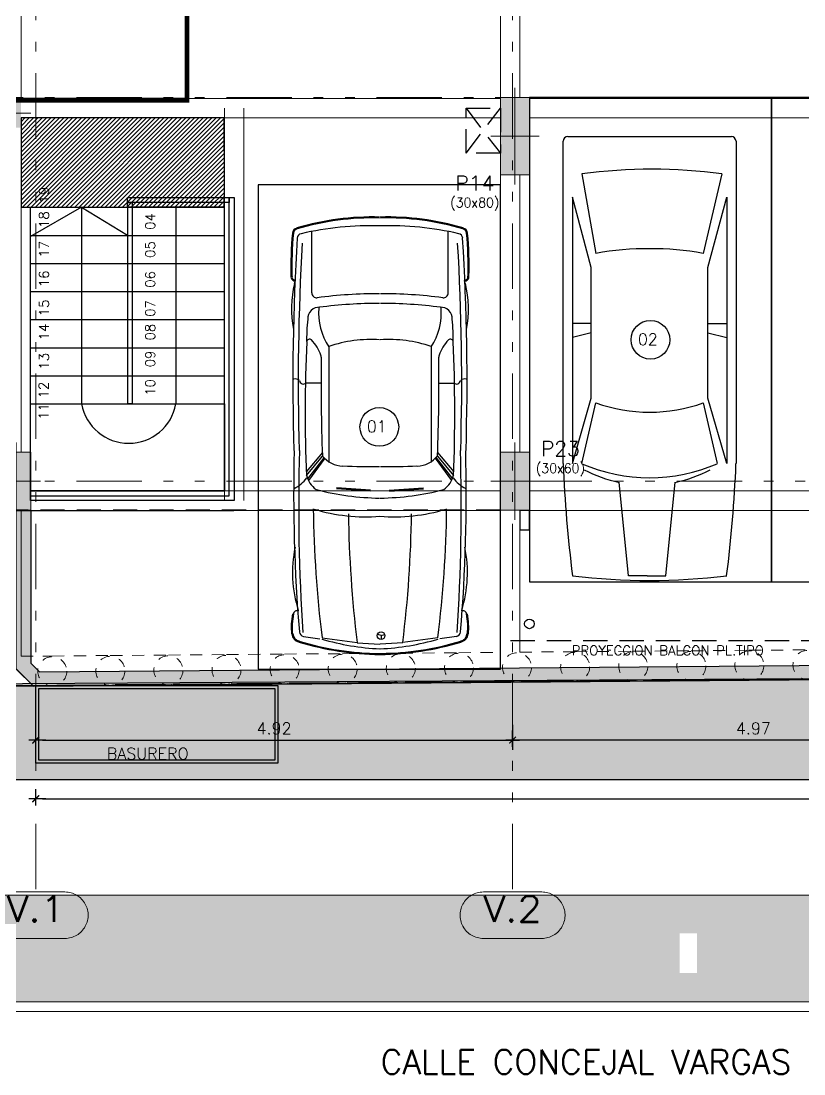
# Model space of a CAD drawing. Header units: metres. Extents: x 219 to 707, y -561 to -17.
# Drawn here: x 341.44 to 349.53, y -90.14 to -79.27 of the extents above; entities that cross this region are included whole.
import ezdxf
from ezdxf.enums import TextEntityAlignment as Align

# ---------------------------------------------------------------- set-up
doc = ezdxf.new("R2010")
doc.units = ezdxf.units.M
for name, pattern in [('CYPE_PUNTO', [0.075, 0, -0.075]), ('CYPE_RAYAPUNTOPUNTO', [0.45, 0.225, -0.075, 0, -0.075, 0, -0.075]), ('DASHED', [0.75, 0.5, -0.25]), ('HIDDEN', [0.375, 0.25, -0.125])]:
    doc.linetypes.add(name, pattern=pattern)
for name, color, linetype in [('1', 1, 'Continuous'), ('2', 2, 'Continuous'), ('3', 3, 'Continuous'), ('6', 6, 'Continuous'), ('A-Autos', 254, 'Continuous'), ('A-Muros', 4, 'Continuous'), ('A-Proyección', 1, 'HIDDEN'), ('A-Revoques', 1, 'Continuous'), ('A-Texto', 3, 'Continuous'), ('CORRECCIONES', 1, 'Continuous'), ('Dr Ejes en bloque', 4, 'Continuous'), ('PISO', 251, 'Continuous'), ('TCOTA', 1, 'Continuous')]:
    doc.layers.add(name, color=color, linetype=linetype)
doc.layers.add('4', color=7, linetype='Continuous', true_color=0x8c8c8c)
for name, color, linetype, lineweight in [('COTAS_REF_LINEAS', 2, 'Continuous', 0), ('COTAS_REPLANTEO', 7, 'CYPE_RAYAPUNTOPUNTO', 0), ('PILAR_DIM', 253, 'Continuous', 0), ('PILAR_EJES', 1, 'Continuous', 0), ('PILAR_HORMIGON', 5, 'Continuous', 20), ('PILAR_REF', 253, 'Continuous', 0), ('VIG_CARAS', 253, 'Continuous', 9)]:
    doc.layers.add(name, color=color, linetype=linetype, lineweight=lineweight)
doc.layers.add('M1-Muro Común 20', color=12, linetype='Continuous', transparency=0.5)
doc.styles.add('CYPETXT', font='romans', dxfattribs={"height": 0.2})
doc.styles.add('T12', font='romans.shx', dxfattribs={"height": 0.12})
doc.styles.add('T25', font='romans.shx', dxfattribs={"height": 0.25})
doc.dimstyles.new('DIM50', dxfattribs={"dimtxt": 0.12, "dimasz": 0.07, "dimexe": 0.1, "dimexo": 0.05, "dimgap": 0.06, "dimtad": 1, "dimzin": 4, "dimdsep": 46, "dimtxsty": 'T12', "dimblk1": 'COTA1', "dimblk2": 'COTA1', "dimsah": 1, "dimcen": 0.07, "dimclrt": 3, "dimadec": 0, "dimazin": 0, "dimtfac": 1, "dimtmove": 2, "dimatfit": 0, "dimldrblk": 'COTA1', "dimfxl": 1, "dimtolj": 1, "dimtzin": 4, "dimarcsym": 0})

# ---------------------------------------------------------------- blocks, each defined once
blk = doc.blocks.new('Cabrio')
at = {"layer": 'A-Autos', "transparency": 33554483}
for p, q in [((-0.722, 3.796), (-0.722, 4.427)), ((0.687, 3.796), (0.687, 4.427)), ((-0.899, 3.893), (-0.891, 3.926)), ((0.864, 3.893), (0.856, 3.926)), ((-0.547, 3.239), (-0.547, 2.05)), ((0.512, 3.239), (0.512, 2.05)), ((-0.621, 2.866), (-0.78, 2.866)), ((0.586, 2.866), (0.745, 2.866)), ((-0.61, 2.15), (-0.78, 1.948)), ((-0.613, 2.11), (-0.778, 1.912)), ((-0.597, 2.094), (-0.765, 1.877)), ((-0.586, 2.09), (-0.757, 1.86)), ((0.551, 2.09), (0.722, 1.86)), ((0.563, 2.094), (0.73, 1.877)), ((0.575, 2.15), (0.745, 1.948)), ((0.578, 2.11), (0.743, 1.912)), ((-0.114, 1.759), (-0.467, 1.784)), ((-0.115, 1.749), (-0.467, 1.774)), ((0.079, 1.759), (0.432, 1.784)), ((0.08, 1.749), (0.432, 1.774)), ((-0.807, 0.251), (-0.637, 0.227)), ((-0.616, 0.237), (-0.253, 0.187)), ((-0.005, 0.258), (-0.038, 0.271)), ((-0.005, 0.258), (0.028, 0.271)), ((-0.005, 0.258), (-0.005, 0.218)), ((0.581, 0.237), (0.218, 0.187)), ((0.772, 0.251), (0.602, 0.227)), ((-0.253, 0.185), (-0.018, 0.169)), ((0.218, 0.185), (-0.017, 0.169))]:
    blk.add_line(p, q, dxfattribs=at)
blk.add_circle((-0.006, 0.258), 0.0394, dxfattribs=at)
for centre, radius, start, end in [((-0.092, 1.816), 2.765, 88.5213, 106.459), ((-0.092, 1.816), 2.755, 88.5365, 106.4736), ((0.057, 1.816), 2.765, 73.541, 91.4787), ((0.057, 1.816), 2.755, 73.5264, 91.4635), ((-0.862, 4.408), 0.06, 102.4399, 174.7168), ((-0.862, 4.408), 0.05, 102.4399, 174.7168), ((-0.109, 1.299), 3.192, 88.3803, 103.08), ((0.074, 1.299), 3.192, 76.92, 91.6197), ((0.827, 4.408), 0.05, 5.2832, 77.5601), ((0.827, 4.408), 0.06, 5.2832, 77.5601), ((2.822, 4.068), 3.76, 174.7168, 181.5199), ((2.822, 4.068), 3.75, 174.7168, 181.5199), ((22.863, 2.889), 23.78, 176.4467, 181.7355), ((-0.822, 4.359), 0.05, 101.0037, 175.9241), ((0.787, 4.359), 0.05, 4.0759, 78.9963), ((-22.898, 2.889), 23.78, 358.2645, 3.5533), ((-2.857, 4.068), 3.75, 358.4801, 5.2832), ((-2.857, 4.068), 3.76, 358.4801, 5.2832), ((23.085, 2.891), 23.947, 176.5992, 181.7295), ((-23.12, 2.891), 23.947, 358.2705, 3.4008), ((-0.895, 3.962), 0.0414, 168.2188, 278.24), ((-0.895, 3.962), 0.0314, 168.2188, 278.24), ((0.86, 3.962), 0.0414, 261.76, 11.7812), ((0.86, 3.962), 0.0314, 261.76, 11.7812), ((0.16, 3.629), 1.092, 165.9777, 191.0136), ((-0.195, 3.629), 1.092, 348.9864, 14.0223), ((-0.672, 3.796), 0.05, 180, 277.5451), ((-0.022, -1.111), 4.9, 90, 97.5451), ((-0.013, -1.111), 4.9, 82.4549, 90), ((0.637, 3.796), 0.05, 262.4549, 0), ((-0.647, 3.533), 0.116, 85.6414, 183.7934), ((-0.007, 3.592), 0.644, 175.638, 213.1874), ((-0.641, 3.64), 0.009, 97.4267, 175.638), ((-0.022, -1.111), 4.8, 90, 97.4267), ((-0.013, -1.111), 4.8, 82.5733, 90), ((-0.028, 3.592), 0.644, 326.8126, 4.362), ((0.612, 3.533), 0.116, 356.2066, 94.3586), ((0.606, 3.64), 0.009, 4.362, 82.5733), ((0.668, 3.334), 1.443, 172.3616, 182.1737), ((-0.703, 3.334), 1.443, 357.8263, 7.6384), ((16.216, 2.561), 17.006, 177.5401, 182.1882), ((-0.745, 3.289), 0.03, 47.8302, 176.9096), ((-1.023, 3.018), 0.418, 18.8652, 44.5869), ((-0.117, 2.014), 1.302, 85.7749, 109.2688), ((0.082, 2.014), 1.302, 70.7312, 94.2251), ((0.988, 3.018), 0.418, 135.4131, 161.1348), ((0.71, 3.289), 0.03, 3.0904, 132.1698), ((-16.251, 2.561), 17.006, 357.8118, 2.4599), ((-0.675, 3.137), 0.05, 357.7393, 18.8652), ((0.64, 3.137), 0.05, 161.1348, 182.2607), ((19.947, 2.869), 20.573, 179.2603, 182.0981), ((-19.982, 2.869), 20.573, 357.9019, 0.7397), ((-0.89, 2.855), 0.0541, 46.0554, 109.2358), ((-0.807, 2.897), 0.0409, 184.5053, 310.9236), ((0.772, 2.897), 0.0409, 229.0764, 355.4947), ((0.855, 2.855), 0.0541, 70.7642, 133.9446), ((16.166, 1.715), 17.075, 178.481, 184.7668), ((19.252, 1.591), 20.109, 178.346, 183.7106), ((-0.391, 2.29), 0.282, 218.1314, 267.7943), ((0.356, 2.29), 0.282, 272.2057, 321.8686), ((-19.287, 1.591), 20.109, 356.2894, 1.654), ((-16.201, 1.715), 17.075, 355.2332, 1.519), ((-0.125, 6.497), 4.494, 266.4971, 271.3186), ((0.09, 6.497), 4.494, 268.6814, 273.5029), ((-1.12, 2.165), 0.445, 299.0869, 321.3921), ((-0.544, 1.966), 0.238, 192.2235, 236.0087), ((0.509, 1.966), 0.238, 303.9913, 347.7765), ((1.085, 2.165), 0.445, 218.6079, 240.9131), ((0.021, 4.472), 2.794, 255.6204, 269.1394), ((-0.056, 4.472), 2.794, 270.8606, 284.3796), ((11.14, 1.707), 11.847, 180.678, 187.1268), ((-0.166, 3.296), 1.811, 252.9415, 274.7026), ((0.131, 3.296), 1.811, 265.2974, 287.0585), ((-11.175, 1.707), 11.847, 352.8732, 359.322), ((11.503, 1.657), 11.847, 180.678, 187.1268), ((-11.538, 1.657), 11.847, 352.8732, 359.322), ((0.381, 0.91), 1.302, 168.4789, 197.4067), ((-0.416, 0.91), 1.302, 342.5933, 11.5211), ((-0.183, 0.345), 0.751, 169.2854, 185.5407), ((-0.183, 0.345), 0.741, 169.2854, 185.5407), ((-0.874, 0.478), 0.0378, 63.4351, 179.3895), ((0.839, 0.478), 0.0378, 0.6105, 116.5649), ((0.148, 0.345), 0.741, 354.4593, 10.7146), ((0.148, 0.345), 0.751, 354.4593, 10.7146), ((-0.839, 0.28), 0.087, 181.8383, 260.9889), ((-0.839, 0.28), 0.077, 181.8383, 260.9889), ((-0.8, 0.3), 0.05, 184.7668, 262.0851), ((0.085, 2.57), 2.45, 253.3204, 267.5795), ((-0.12, 2.57), 2.45, 272.4205, 286.6796), ((0.765, 0.3), 0.05, 277.9149, 355.2332), ((0.804, 0.28), 0.077, 279.0111, 358.1617), ((0.804, 0.28), 0.087, 279.0111, 358.1617), ((0.027, 3.116), 3.054, 253.195, 269.1512), ((0.027, 3.116), 3.044, 253.195, 269.1512), ((-0.062, 3.116), 3.044, 270.8488, 286.805), ((-0.062, 3.116), 3.054, 270.8488, 286.805)]:
    blk.add_arc(centre, radius, start, end, dxfattribs=at)
blk = doc.blocks.new('Auto')
at = {"layer": 'A-Autos', "transparency": 33554483}
for p, q in [((1.25, 0.95), (4.7, 0.95)), ((4.1, 0.85), (1.25, 0.85)), ((1.25, 0.85), (1.95, 0.65)), ((2.65, 0.65), (2.6, 0.85)), ((2.75, 0.65), (2.75, 0.85)), ((3.35, 0.65), (4.1, 0.85)), ((4.75, 0.9), (4.75, -0.85)), ((1.25, 0.75), (1.9, 0.6)), ((4.35, 0.75), (3.5, 0.6)), ((1.95, 0.65), (3.35, 0.65)), ((0.05, 0.25), (1.05, 0.35)), ((0.05, 0.05), (0.05, 0.25)), ((0.05, 0.05), (0.05, -0.15)), ((0.05, -0.15), (1.05, -0.25)), ((1.9, -0.55), (1.25, -0.7)), ((4.35, -0.75), (3.5, -0.55)), ((1.25, -0.8), (1.95, -0.6)), ((1.95, -0.6), (3.35, -0.6)), ((2.65, -0.6), (2.6, -0.8)), ((2.75, -0.6), (2.75, -0.8)), ((3.35, -0.6), (4.1, -0.8)), ((4.1, -0.8), (1.25, -0.8)), ((4.7, -0.9), (1.25, -0.9))]:
    blk.add_line(p, q, dxfattribs=at)
for centre, radius, start, end in [((1.783, -12.7), 13.66, 92.2375, 97.2898), ((4.7, 0.9), 0.05, 0, 90), ((6.825, 0.025), 6.825, 173.0572, 186.9428), ((2.399, 0.075), 1.377, 151.8661, 168.4635), ((2.908, 0.025), 1.81, 156.3857, 203.6143), ((-1.225, 0), 5.625, 352.338, 7.662), ((3.5, 0.025), 1.7, 160.2328, 199.7672), ((0.225, 0.025), 3.325, 350.0419, 9.9581), ((2.399, 0.025), 1.377, 191.5365, 208.1339), ((1.783, 12.75), 13.66, 262.7102, 267.7625), ((4.7, -0.85), 0.05, 270, 0)]:
    blk.add_arc(centre, radius, start, end, dxfattribs=at)
blk = doc.blocks.new('A$C3632c70e')
h = blk.add_hatch()
h.set_pattern_fill('AR-CONC', color=256, scale=0.002)
h.set_pattern_definition([(50, (-337.07613, 70.3246), (0.36436934, -0.03187817), [0.0381, -0.4191]), (355, (-337.07613, 70.3246), (-0.07048684, 0.3821137), [0.03048, -0.33528117]), (100.45144, (-337.04576, 70.32194), (0.2938825, 0.3502355), [0.03238, -0.3561805]), (46.1842, (-337.07613, 70.4262), (0.5421581, -0.08408466), [0.05715, -0.62865]), (96.63556, (-337.03095, 70.4192), (0.4748083, 0.49485225), [0.04857005, -0.5342712]), (351.18415, (-337.0761, 70.4262), (0.4748083, 0.49485225), [0.0457199, -0.5029195]), (21, (-337.02533, 70.4008), (0.30322878, -0.2045304), [0.0381, -0.4191]), (326, (-337.02533, 70.4008), (0.12360406, 0.36837593), [0.03048, -0.33528]), (71.45144, (-337.00006, 70.38375), (0.42683284, 0.16384554), [0.03238, -0.35617988]), (37.5, (-337.07613, 70.3246), (0.006177207, 0.16911008), [0, -0.331216, 0, -0.34036, 0, -0.33655]), (7.5, (-337.07613, 70.3246), (0.133639325, 0.20036115), [0, -0.194056, 0, -0.323596, 0, -0.12827]), (327.5, (-337.18941, 70.3246), (0.27118119, -0.01145749), [0, -0.127, 0, -0.39624, 0, -0.52578]), (317.5, (-337.2402, 70.3246), (0.29625836, 0.05085298), [0, -0.1651, 0, -0.263144, 0, -0.37338])])
edge = h.paths.add_edge_path()
edge.add_line((0.044, -9.903), (-0.801, -9.903))
edge.add_line((-0.801, -9.903), (-0.801, -14.779))
edge.add_arc((1.199, -14.779), 2, 180, 270)
edge.add_line((1.199, -16.779), (17.924, -16.779))
edge.add_line((17.924, -16.779), (17.925, -15.705))
edge.add_line((17.925, -15.705), (0.047, -15.818))
edge.add_line((0.047, -15.818), (0.041, -9.903))
edge.add_line((0.041, -9.903), (0.044, -9.903))
at = {"lineweight": 0}
h = blk.add_hatch(dxfattribs=at)
h.set_pattern_fill('AR-CONC', color=256, scale=0.002)
h.set_pattern_definition([(50, (-337.05642, 204.4746), (0.36436934, -0.03187817), [0.0381, -0.4191]), (355, (-337.05642, 204.4746), (-0.07048684, 0.3821137), [0.03048, -0.33528117]), (100.45144, (-337.02606, 204.47194), (0.2938825, 0.3502355), [0.03238002, -0.3561805]), (46.1842, (-337.0564, 204.5762), (0.5421581, -0.08408466), [0.05715, -0.62865]), (96.63556, (-337.01124, 204.5692), (0.4748083, 0.49485225), [0.04857005, -0.5342712]), (351.18415, (-337.0564, 204.5762), (0.4748083, 0.49485225), [0.0457199, -0.5029195]), (21, (-337.00562, 204.5508), (0.30322878, -0.2045304), [0.0381, -0.4191]), (326, (-337.00562, 204.5508), (0.12360406, 0.36837593), [0.03048, -0.33528]), (71.451445, (-336.98035, 204.53375), (0.42683284, 0.16384554), [0.03238002, -0.35617988]), (37.5, (-337.05642, 204.47459), (0.006177207, 0.169110078), [0, -0.331216, 0, -0.34036, 0, -0.33655]), (7.5, (-337.05642, 204.4746), (0.133639325, 0.20036115), [0, -0.194056, 0, -0.323596, 0, -0.12827]), (327.5, (-337.1697, 204.47459), (0.27118119, -0.01145749), [0, -0.127, 0, -0.39624, 0, -0.52578]), (317.5, (-337.2205, 204.4746), (0.29625836, 0.05085298), [0, -0.1651, 0, -0.263144, 0, -0.37338])])
edge = h.paths.add_edge_path()
edge.add_line((3.086, -17.973), (3.086, -19.073))
edge.add_line((3.086, -19.073), (14.086, -19.073))
edge.add_line((14.086, -19.073), (14.086, -18.473))
edge.add_arc((13.586, -18.473), 0.5, 0, 90)
edge.add_line((13.586, -17.973), (3.086, -17.973))
h.paths.add_polyline_path([(11.35, -18.778), (11.35, -18.369), (11.17, -18.369), (11.17, -18.778)], flags=16)
h.paths.add_polyline_path([(2.784, -18.556), (4.298, -18.556), (4.298, -18.376), (2.784, -18.376)])
for p, q in [((2.686, -17.973), (13.586, -17.973)), ((2.778, -19.073), (14.086, -19.073)), ((-0.293, -19.173), (33.655, -19.173))]:
    blk.add_line(p, q, dxfattribs=at)
blk.add_lwpolyline([(0.044, -9.903), (-0.801, -9.903), (-0.801, -14.779, 0.414214), (1.199, -16.779), (17.924, -16.779), (17.925, -15.705), (0.047, -15.818), (0.041, -9.903)], format="xyb", close=True)
at = {"style": 'T25'}
blk.add_text('CALLE CONCEJAL VARGAS', height=0.25, dxfattribs=at).set_placement((8.082, -19.82))
blk = doc.blocks.new('Ejes del pilar')
at = {"layer": 'PILAR_EJES'}
for p, q in [((0, -0.5), (0, 0.5)), ((-0.5, 0), (0.5, 0))]:
    blk.add_line(p, q, dxfattribs=at)
blk = doc.blocks.new('A$Ce6b0c617')
h = blk.add_hatch(color=252)
h.dxf.hatch_style = 1
h.paths.add_polyline_path([(-17.2, -0.098), (-16.5, -0.098), (-16.5, 0.102), (-17.2, 0.102)])
h.paths.add_polyline_path([(-12.325, -0.098), (-11.525, -0.098), (-11.525, 0.102), (-12.325, 0.102)])
h.paths.add_polyline_path([(-7.3, -0.2), (-6.6, -0.2), (-6.6, 0.1), (-7.3, 0.1)])
h.paths.add_polyline_path([(-3.15, -0.1), (-2.45, -0.1), (-2.45, 0.1), (-3.15, 0.1)])
h.paths.add_polyline_path([(-0.35, -0.1), (0.35, -0.1), (0.35, 0.1), (-0.35, 0.1)])
h.paths.add_polyline_path([(-0.35, -4.049), (-0.05, -4.049), (-0.05, -3.349), (-0.35, -3.349)])
h.paths.add_polyline_path([(-3.15, -4.05), (-2.85, -4.05), (-2.85, -3.35), (-3.15, -3.35)])
h.paths.add_polyline_path([(-7.3, -3.649), (-6.6, -3.649), (-6.6, -3.349), (-7.3, -3.349)])
h.paths.add_polyline_path([(-12.05, -3.648), (-11.35, -3.648), (-11.35, -3.348), (-12.05, -3.348)])
h.paths.add_polyline_path([(-17.7, -3.599), (-16.9, -3.599), (-16.9, -3.349), (-17.7, -3.349)])
h.paths.add_polyline_path([(-17.201, -13.898), (-16.901, -13.898), (-16.901, -13.298), (-17.201, -13.298)])
h.paths.add_polyline_path([(-12.051, -13.898), (-11.751, -13.898), (-11.751, -13.298), (-12.051, -13.298)])
h.paths.add_polyline_path([(-12.051, -10.436), (-11.751, -10.436), (-11.751, -9.636), (-12.051, -9.636)])
h.paths.add_polyline_path([(-6.801, -10.336), (-6.451, -10.336), (-6.451, -9.636), (-6.801, -9.636)])
h.paths.add_polyline_path([(-6.802, -13.899), (-6.502, -13.899), (-6.502, -13.299), (-6.802, -13.299)])
h.paths.add_polyline_path([(-3.751, -13.898), (-3.451, -13.898), (-3.451, -13.198), (-3.751, -13.198)])
h.paths.add_polyline_path([(-3.751, -10.336), (-3.451, -10.336), (-3.451, -9.636), (-3.751, -9.636)])
h.paths.add_polyline_path([(0.9, -13.899), (1.6, -13.899), (1.6, -13.599), (0.9, -13.599)])
h.paths.add_polyline_path([(6.299, -13.9), (6.599, -13.9), (6.599, -13.3), (6.299, -13.3)])
h.paths.add_polyline_path([(6.299, -10.337), (6.599, -10.337), (6.599, -9.637), (6.299, -9.637)])
h.paths.add_polyline_path([(-17.701, -9.948), (-17.001, -9.948), (-17.001, -9.648), (-17.701, -9.648)])
h.paths.add_polyline_path([(6.3, -3.55), (6.6, -3.55), (6.6, -2.85), (6.3, -2.85)])
h.paths.add_polyline_path([(6, -0.2), (6.6, -0.2), (6.6, 0.1), (6, 0.1)])
at = {"layer": 'PILAR_HORMIGON'}
for points in [[(-12.051, -10.436), (-11.751, -10.436), (-11.751, -9.636), (-12.051, -9.636), (-12.051, -10.436)], [(-12.051, -10.436), (-11.751, -10.436), (-11.751, -9.636), (-12.051, -9.636), (-12.051, -10.436)], [(-17.201, -13.898), (-16.901, -13.898), (-16.901, -13.298), (-17.201, -13.298), (-17.201, -13.898)], [(-17.201, -13.898), (-16.901, -13.898), (-16.901, -13.298), (-17.201, -13.298), (-17.201, -13.898)], [(-12.051, -13.898), (-11.751, -13.898), (-11.751, -13.298), (-12.051, -13.298), (-12.051, -13.898)], [(-12.051, -13.898), (-11.751, -13.898), (-11.751, -13.298), (-12.051, -13.298), (-12.051, -13.898)]]:
    blk.add_lwpolyline(points, close=True, dxfattribs=at)
at = {"layer": 'VIG_CARAS'}
for p, q in [((-12.051, -9.648), (-12.051, -3.549)), ((-12.051, -9.648), (-12.051, -3.549)), ((-17, -9.648), (-17, -3.599)), ((-17, -9.648), (-17, -3.599)), ((-11.851, -9.636), (-11.851, -3.648)), ((-11.851, -9.636), (-11.851, -3.648)), ((-17, -9.648), (-12.051, -9.648)), ((-17, -9.648), (-12.051, -9.648)), ((-11.751, -9.648), (-6.801, -9.648)), ((-11.751, -9.648), (-6.801, -9.648)), ((-17, -13.298), (-17, -9.848)), ((-17, -9.848), (-12.051, -9.848)), ((-17, -9.848), (-12.051, -9.848)), ((-17, -13.298), (-17, -9.848)), ((-17, -9.848), (-12.051, -9.848)), ((-17, -9.848), (-12.051, -9.848)), ((-14.901, -13.699), (-14.901, -9.848)), ((-14.901, -13.699), (-14.901, -9.848)), ((-14.701, -13.699), (-14.701, -9.848)), ((-14.701, -13.699), (-14.701, -9.848)), ((-12.051, -13.298), (-12.051, -9.848)), ((-12.051, -13.298), (-12.051, -9.848)), ((-11.751, -9.848), (-6.801, -9.848)), ((-11.751, -9.848), (-6.801, -9.848)), ((-11.851, -13.298), (-11.851, -10.436)), ((-11.851, -13.298), (-11.851, -10.436)), ((-16.901, -13.699), (-12.051, -13.699)), ((-16.901, -13.699), (-12.051, -13.699)), ((-11.751, -13.699), (-6.802, -13.699)), ((-11.751, -13.699), (-6.802, -13.699)), ((-17, -13.899), (-12.051, -13.899)), ((-17, -15.406), (-17, -13.899)), ((-17, -13.899), (-12.051, -13.899)), ((-17, -15.406), (-17, -13.899)), ((-12.051, -15.365), (-12.051, -13.899)), ((-12.051, -15.365), (-12.051, -13.899)), ((-11.851, -13.899), (-6.8, -13.899)), ((-11.851, -15.363), (-11.851, -13.899)), ((-11.851, -13.899), (-6.8, -13.899)), ((-11.851, -15.363), (-11.851, -13.899)), ((-10.636, -15.653), (-10.12, -15.649)), ((-10.636, -15.653), (-10.12, -15.649)), ((-10.036, -15.649), (-9.519, -15.644)), ((-10.036, -15.649), (-9.519, -15.644)), ((-9.437, -15.644), (-8.919, -15.639)), ((-9.437, -15.644), (-8.919, -15.639)), ((-17.23, -15.708), (-16.725, -15.704)), ((-17.23, -15.708), (-16.725, -15.704)), ((-16.63, -15.703), (-16.125, -15.699)), ((-16.63, -15.703), (-16.125, -15.699)), ((-16.031, -15.698), (-15.524, -15.694)), ((-16.031, -15.698), (-15.524, -15.694)), ((-15.431, -15.693), (-14.924, -15.689)), ((-15.431, -15.693), (-14.924, -15.689)), ((-14.832, -15.688), (-14.323, -15.684)), ((-14.832, -15.688), (-14.323, -15.684)), ((-14.232, -15.683), (-13.723, -15.679)), ((-14.232, -15.683), (-13.723, -15.679)), ((-13.633, -15.678), (-13.122, -15.674)), ((-13.633, -15.678), (-13.122, -15.674)), ((-13.033, -15.673), (-12.522, -15.669)), ((-13.033, -15.673), (-12.522, -15.669)), ((-12.434, -15.668), (-11.921, -15.664)), ((-12.434, -15.668), (-11.921, -15.664)), ((-11.835, -15.663), (-11.321, -15.659)), ((-11.835, -15.663), (-11.321, -15.659)), ((-11.235, -15.658), (-10.72, -15.654)), ((-11.235, -15.658), (-10.72, -15.654))]:
    blk.add_line(p, q, dxfattribs=at)
at = {"layer": 'VIG_CARAS', "linetype": 'CYPE_PUNTO'}
for p, q in [((-14.901, -9.848), (-14.901, -9.648)), ((-14.901, -9.848), (-14.901, -9.648)), ((-14.701, -9.848), (-14.701, -9.648)), ((-14.701, -9.848), (-14.701, -9.648)), ((-14.901, -13.699), (-14.901, -13.899)), ((-14.901, -13.699), (-14.901, -13.899)), ((-14.701, -13.699), (-14.701, -13.899)), ((-14.701, -13.699), (-14.701, -13.899))]:
    blk.add_line(p, q, dxfattribs=at)
at = {"layer": 'VIG_CARAS', "color": 2, "linetype": 'DASHED', "ltscale": 0.25}
for p, q in [((-17, -15.406), (-16.68, -15.403)), ((-17, -15.406), (-16.68, -15.403)), ((-16.68, -15.403), (-16.08, -15.398)), ((-16.68, -15.403), (-16.08, -15.398)), ((-16.08, -15.398), (-15.48, -15.393)), ((-16.08, -15.398), (-15.48, -15.393)), ((-15.48, -15.393), (-14.88, -15.388)), ((-15.48, -15.393), (-14.88, -15.388)), ((-14.88, -15.388), (-14.28, -15.383)), ((-14.88, -15.388), (-14.28, -15.383)), ((-14.28, -15.383), (-13.68, -15.379)), ((-14.28, -15.383), (-13.68, -15.379)), ((-13.68, -15.379), (-13.08, -15.374)), ((-13.68, -15.379), (-13.08, -15.374)), ((-13.08, -15.374), (-12.48, -15.369)), ((-13.08, -15.374), (-12.48, -15.369)), ((-12.48, -15.369), (-12.051, -15.365)), ((-12.48, -15.369), (-12.051, -15.365)), ((-11.851, -15.363), (-11.28, -15.359)), ((-11.851, -15.363), (-11.28, -15.359)), ((-11.28, -15.359), (-10.68, -15.354)), ((-11.28, -15.359), (-10.68, -15.354)), ((-10.68, -15.354), (-10.08, -15.349)), ((-10.68, -15.354), (-10.08, -15.349)), ((-10.08, -15.349), (-9.48, -15.344)), ((-10.08, -15.349), (-9.48, -15.344)), ((-9.48, -15.344), (-8.88, -15.339)), ((-9.48, -15.344), (-8.88, -15.339))]:
    blk.add_line(p, q, dxfattribs=at)
at = {"layer": 'VIG_CARAS', "color": 2, "linetype": 'DASHED', "ltscale": 0.15}
for centre in [(-16.679, -15.561), (-16.679, -15.561), (-16.079, -15.556), (-16.079, -15.556), (-15.479, -15.551), (-15.479, -15.551), (-14.879, -15.546), (-14.879, -15.546), (-14.279, -15.54), (-14.279, -15.54), (-13.679, -15.535), (-13.679, -15.535), (-13.079, -15.53), (-13.079, -15.53), (-12.479, -15.525), (-12.479, -15.525), (-11.879, -15.52), (-11.879, -15.52), (-11.279, -15.515), (-11.279, -15.515), (-10.679, -15.51), (-10.679, -15.51), (-10.079, -15.505), (-10.079, -15.505), (-9.479, -15.5), (-9.479, -15.5), (-8.879, -15.495), (-8.879, -15.495)]:
    blk.add_circle(centre, 0.15, dxfattribs=at)
at = {"layer": 'PILAR_EJES'}
for p, xscale, yscale in [((-17.351, -9.798), 0.9000000000000001, 0.5), ((-17.351, -9.798), 0.9000000000000001, 0.5), ((-17.051, -13.598), 0.5, 0.8), ((-17.051, -13.598), 0.5, 0.8), ((-11.901, -13.598), 0.5, 0.8), ((-11.901, -13.598), 0.5, 0.8)]:
    blk.add_blockref('Ejes del pilar', p, dxfattribs=dict(at, xscale=xscale, yscale=yscale))
at = {"layer": 'PILAR_EJES', "xscale": 0.5}
blk.add_blockref('Ejes del pilar', (-11.901, -10.036), dxfattribs=at)
blk.add_blockref('Ejes del pilar', (-11.901, -10.036), dxfattribs=at)
at = {"layer": 'PILAR_DIM', "lineweight": 0, "style": 'CYPETXT', "width": 0.882521}
for s, p, p2 in [('(30x80)', (-12.569, -10.771), (-12.061, -10.771)), ('(30x80)', (-12.569, -10.771), (-12.061, -10.771)), ('(30x60)', (-11.685, -13.514), (-11.177, -13.514)), ('(30x60)', (-11.685, -13.514), (-11.177, -13.514))]:
    blk.add_text(s, height=0.1, dxfattribs=at).set_placement(p, p2, align=Align.FIT)
at = {"layer": 'PILAR_REF', "style": 'CYPETXT'}
for s, width, p, p2 in [('P14', 0.934902, (-12.516, -10.597), (-12.114, -10.597)), ('P14', 0.934902, (-12.516, -10.597), (-12.114, -10.597)), ('P23', 0.951021, (-11.632, -13.339), (-11.23, -13.339)), ('P23', 0.951021, (-11.632, -13.339), (-11.23, -13.339))]:
    blk.add_text(s, height=0.1533, dxfattribs=dict(at, width=width)).set_placement(p, p2, align=Align.FIT)
blk = doc.blocks.new('COTA1')
for p, q in [((-1.5, 0), (1, 0)), ((0, 1), (0, -1))]:
    blk.add_line(p, q)
at = {"const_width": 0.2}
blk.add_lwpolyline([(-0.5, -0.5), (0.5, 0.5)], dxfattribs=at)
blk = doc.blocks.new('*D851')
at = {"layer": 'Defpoints', "color": 0, "transparency": 16777216}
for p in [(139.028, 126.993), (115.878, 126.868), (139.028, 126.868)]:
    blk.add_point(p, dxfattribs=at)
at = {"layer": 'TCOTA', "color": 0, "lineweight": -2, "transparency": 16777216}
for p, q in [((115.878, 126.918), (115.878, 126.968)), ((115.948, 126.868), (138.958, 126.868)), ((139.028, 126.943), (139.028, 126.768))]:
    blk.add_line(p, q, dxfattribs=at)
at = {"layer": 'TCOTA', "color": 0, "lineweight": -2, "transparency": 16777216, "xscale": 0.07, "yscale": 0.07, "zscale": 0.07, "rotation": 180}
blk.add_blockref('COTA1', (115.878, 126.868), dxfattribs=at)
at = {"layer": 'TCOTA', "color": 0, "lineweight": -2, "transparency": 16777216, "xscale": 0.07, "yscale": 0.07, "zscale": 0.07}
blk.add_blockref('COTA1', (139.028, 126.868), dxfattribs=at)
at = {"layer": 'TCOTA', "color": 3, "transparency": 16777216, "insert": (127.453, 126.988), "char_height": 0.12, "attachment_point": 5, "style": 'T12'}
blk.add_mtext('\\A1;23.15', dxfattribs=at)
blk = doc.blocks.new('*D853')
at = {"layer": 'Defpoints', "color": 0, "transparency": 16777216}
for p in [(115.878, 127.474), (120.803, 127.474), (120.803, 127.474)]:
    blk.add_point(p, dxfattribs=at)
at = {"layer": 'TCOTA', "color": 0, "lineweight": -2, "transparency": 16777216}
for p, q in [((115.878, 127.524), (115.878, 127.574)), ((120.803, 127.524), (120.803, 127.574)), ((115.948, 127.474), (120.733, 127.474))]:
    blk.add_line(p, q, dxfattribs=at)
at = {"layer": 'TCOTA', "color": 0, "lineweight": -2, "transparency": 16777216, "xscale": 0.07, "yscale": 0.07, "zscale": 0.07, "rotation": 180}
blk.add_blockref('COTA1', (115.878, 127.474), dxfattribs=at)
at = {"layer": 'TCOTA', "color": 0, "lineweight": -2, "transparency": 16777216, "xscale": 0.07, "yscale": 0.07, "zscale": 0.07}
blk.add_blockref('COTA1', (120.803, 127.474), dxfattribs=at)
at = {"layer": 'TCOTA', "color": 3, "transparency": 16777216, "insert": (118.34, 127.594), "char_height": 0.12, "attachment_point": 5, "style": 'T12'}
blk.add_mtext('\\A1;4.92', dxfattribs=at)
blk = doc.blocks.new('*D854')
at = {"layer": 'Defpoints', "color": 0, "transparency": 16777216}
for p in [(120.803, 127.681), (120.803, 127.474), (125.778, 127.474)]:
    blk.add_point(p, dxfattribs=at)
at = {"layer": 'TCOTA', "color": 0, "lineweight": -2, "transparency": 16777216}
for p, q in [((120.803, 127.631), (120.803, 127.374)), ((125.708, 127.474), (120.873, 127.474)), ((125.778, 127.424), (125.778, 127.374))]:
    blk.add_line(p, q, dxfattribs=at)
at = {"layer": 'TCOTA', "color": 0, "lineweight": -2, "transparency": 16777216, "xscale": 0.07, "yscale": 0.07, "zscale": 0.07, "rotation": 180}
blk.add_blockref('COTA1', (120.803, 127.474), dxfattribs=at)
at = {"layer": 'TCOTA', "color": 0, "lineweight": -2, "transparency": 16777216, "xscale": 0.07, "yscale": 0.07, "zscale": 0.07}
blk.add_blockref('COTA1', (125.778, 127.474), dxfattribs=at)
at = {"layer": 'TCOTA', "color": 3, "transparency": 16777216, "insert": (123.29, 127.594), "char_height": 0.12, "attachment_point": 5, "style": 'T12'}
blk.add_mtext('\\A1;4.97', dxfattribs=at)
blk = doc.blocks.new('DSADADASDAS')
at = {"layer": 'COTAS_REF_LINEAS'}
blk.add_lwpolyline([(115.576, 125.906), (116.18, 125.906), (116.18, 125.906), (116.196, 125.905), (116.212, 125.904), (116.228, 125.901), (116.243, 125.897), (116.258, 125.893), (116.273, 125.887), (116.288, 125.88), (116.302, 125.872), (116.316, 125.864), (116.328, 125.854), (116.341, 125.844), (116.352, 125.833), (116.363, 125.821), (116.373, 125.808), (116.382, 125.795), (116.39, 125.781), (116.397, 125.767), (116.404, 125.752), (116.409, 125.737), (116.413, 125.722), (116.416, 125.706), (116.419, 125.69), (116.42, 125.674), (116.42, 125.658), (116.419, 125.642), (116.416, 125.626), (116.413, 125.61), (116.409, 125.595), (116.404, 125.58), (116.397, 125.565), (116.39, 125.551), (116.382, 125.537), (116.373, 125.524), (116.363, 125.511), (116.352, 125.499), (116.341, 125.488), (116.328, 125.478), (116.316, 125.468), (116.302, 125.459), (116.288, 125.452), (116.273, 125.445), (116.258, 125.439), (116.243, 125.435), (116.228, 125.431), (116.212, 125.428), (116.196, 125.427), (116.18, 125.426), (115.576, 125.426)], dxfattribs=at)
blk.add_lwpolyline([(121.105, 125.906), (121.121, 125.905), (121.137, 125.904), (121.153, 125.901), (121.168, 125.897), (121.183, 125.893), (121.198, 125.887), (121.213, 125.88), (121.227, 125.872), (121.241, 125.864), (121.253, 125.854), (121.266, 125.844), (121.277, 125.833), (121.288, 125.821), (121.298, 125.808), (121.307, 125.795), (121.315, 125.781), (121.322, 125.767), (121.329, 125.752), (121.334, 125.737), (121.338, 125.722), (121.341, 125.706), (121.344, 125.69), (121.345, 125.674), (121.345, 125.658), (121.344, 125.642), (121.341, 125.626), (121.338, 125.61), (121.334, 125.595), (121.329, 125.58), (121.322, 125.565), (121.315, 125.551), (121.307, 125.537), (121.298, 125.524), (121.288, 125.511), (121.277, 125.499), (121.266, 125.488), (121.253, 125.478), (121.241, 125.468), (121.227, 125.459), (121.213, 125.452), (121.198, 125.445), (121.183, 125.439), (121.168, 125.435), (121.153, 125.431), (121.137, 125.428), (121.121, 125.427), (121.105, 125.426), (120.501, 125.426), (120.485, 125.427), (120.469, 125.428), (120.453, 125.431), (120.437, 125.435), (120.422, 125.439), (120.407, 125.445), (120.392, 125.452), (120.378, 125.459), (120.365, 125.468), (120.352, 125.478), (120.34, 125.488), (120.328, 125.499), (120.317, 125.511), (120.307, 125.524), (120.298, 125.537), (120.29, 125.551), (120.283, 125.565), (120.277, 125.58), (120.271, 125.595), (120.267, 125.61), (120.264, 125.626), (120.262, 125.642), (120.261, 125.658), (120.261, 125.674), (120.262, 125.69), (120.264, 125.706), (120.267, 125.722), (120.271, 125.737), (120.277, 125.752), (120.283, 125.767), (120.29, 125.781), (120.298, 125.795), (120.307, 125.808), (120.317, 125.821), (120.328, 125.833), (120.34, 125.844), (120.352, 125.854), (120.365, 125.864), (120.378, 125.872), (120.392, 125.88), (120.407, 125.887), (120.422, 125.893), (120.437, 125.897), (120.453, 125.901), (120.469, 125.904), (120.485, 125.905), (120.501, 125.906), (121.105, 125.906)], close=True, dxfattribs=at)
at = {"layer": 'COTAS_REPLANTEO', "ltscale": 3}
for p, q in [((115.878, 125.933, -0.525), (115.878, 146.478, -0.525)), ((120.803, 125.933, -0.525), (120.803, 146.478, -0.525)), ((110.098, 134.109, -0.525), (141.67, 134.109, -0.525)), ((110.098, 130.147, -0.525), (141.67, 130.147, -0.525))]:
    blk.add_line(p, q, dxfattribs=at)
at = {"layer": 'COTAS_REF_LINEAS', "style": 'CYPETXT'}
for s, width, p, p2 in [('V.1', 1.219615, (115.576, 125.599, -0.525), (116.18, 125.599, -0.525)), ('V.2', 1.057, (120.501, 125.599, -0.525), (121.105, 125.599, -0.525))]:
    blk.add_text(s, height=0.2667, dxfattribs=dict(at, width=width)).set_placement(p, p2, align=Align.FIT)
at = {"layer": 'TCOTA'}
for base, p1, p2, picture, middle in [((120.8027083, 127.4739555, -0.5249959), (115.8777084, 127.4739555, -0.5249959), (120.8027083, 127.4739555, -0.5249959), '*D853', (118.3402084, 127.5939555, -0.5249959)), ((120.8027083, 127.4739555, -0.5249959), (125.7777082, 127.4739555, -0.5249959), (120.8027083, 127.6810747, -0.5249959), '*D854', (123.2902083, 127.5939555, -0.5249959)), ((139.028, 126.868, -0.525), (115.878, 126.868, -0.525), (139.028, 126.993, -0.525), '*D851', (127.453, 126.988, -0.525))]:
    dim = blk.add_linear_dim(base=base, p1=p1, p2=p2, dimstyle='DIM50', dxfattribs=at)
    dim.commit()
    dim.dimension.update_dxf_attribs({"geometry": picture, "text_midpoint": middle})

msp = doc.modelspace()

# ---------------------------------------------------------------- hatches: boundary and pattern name
at = {"layer": 'M1-Muro Común 20', "transparency": 33554687}
h = msp.add_hatch(color=256, dxfattribs=at)
h.dxf.hatch_style = 1
h.paths.add_polyline_path([(341.546, -84.327), (341.396, -84.327), (341.395, -85.964), (341.574, -86.142), (355.001, -86.029), (355.001, -84.329), (354.851, -84.329), (354.851, -85.883), (341.636, -85.992), (341.546, -85.902)])
h.paths.add_polyline_path([(355.295, -73.926), (355.295, -73.776), (341.545, -73.776), (341.545, -73.926)])
at = {"layer": 'PISO'}
h = msp.add_hatch(dxfattribs=at)
h.set_pattern_fill('ANSI31', color=256, scale=0.01)
h.paths.add_polyline_path([(343.545, -80.964), (343.544, -80.274), (341.445, -80.274), (341.445, -81.196), (343.543, -81.196)])

# ---------------------------------------------------------------- linework, layer by layer
at = {"layer": '1', "linetype": 'HIDDEN', "ltscale": 0.5}
msp.add_line((341.574, -86.142), (337.124, -81.693), dxfattribs=at)
at = {"layer": '2'}
for points in [[(341.544, -84.175), (343.595, -84.175), (343.595, -81.096), (343.645, -81.096), (343.645, -84.125), (343.645, -84.225), (341.544, -84.225), (341.544, -84.125)], [(342.544, -81.196), (342.544, -81.096), (343.595, -81.096), (343.595, -81.146), (342.544, -81.146), (342.594, -81.146), (342.594, -83.226), (342.544, -83.226)]]:
    msp.add_lwpolyline(points, dxfattribs=at)
at = {"layer": '3'}
for points in [[(344.097, -86.134), (344.097, -86.934), (341.597, -86.934), (341.597, -86.134)], [(344.067, -86.164), (344.067, -86.904), (341.627, -86.904), (341.627, -86.164)]]:
    msp.add_lwpolyline(points, close=True, dxfattribs=at)
at = {"layer": '6'}
msp.add_lwpolyline([(346.595, -84.525), (346.695, -84.525), (346.695, -84.325), (346.595, -84.325)], close=True, dxfattribs=at)
msp.add_circle((346.695, -85.497), 0.05, dxfattribs=at)
at = {"layer": 'A-Autos'}
for points in [[(346.695, -85.064), (349.195, -85.064), (349.195, -80.064), (346.695, -80.064)], [(349.195, -85.064), (351.645, -85.064), (351.645, -80.064), (349.195, -80.064)], [(343.895, -85.964), (346.395, -85.964), (346.395, -80.964), (343.895, -80.964)]]:
    msp.add_lwpolyline(points, close=True, dxfattribs=at)
for centre in [(347.945, -82.564), (345.145, -83.464)]:
    msp.add_circle(centre, 0.2, dxfattribs=at)
at = {"layer": 'A-Muros'}
msp.add_lwpolyline([(341.396, -85.964), (341.396, -84.327), (341.546, -84.327), (341.546, -85.902), (341.636, -85.992), (354.851, -85.883), (354.851, -84.329), (355.001, -84.329), (355.001, -86.029), (341.574, -86.142)], close=True, dxfattribs=at)
at = {"layer": 'A-Proyección'}
msp.add_line((341.574, -86.142), (337.086, -86.142), dxfattribs=at)
for points in [[(355.396, -73.776), (355.396, -70.326), (365.046, -70.326), (365.046, -73.743), (365.546, -73.743), (365.545, -80.25), (365.045, -80.251), (365.045, -84.326), (365.045, -85.696), (361.37, -85.696), (361.37, -84.326), (355.001, -84.324), (355.001, -85.674), (346.395, -85.674), (346.395, -84.324), (341.245, -84.324), (341.245, -80.324), (340.745, -80.324), (340.746, -77.095), (339.225, -77.095), (339.225, -73.704), (341.226, -73.704), (341.246, -70.324)], [(346.04, -80.172), (346.395, -80.639)], [(346.04, -80.639), (346.395, -80.172)]]:
    msp.add_lwpolyline(points, dxfattribs=at)
msp.add_lwpolyline([(346.04, -80.172), (346.395, -80.172), (346.395, -80.639), (346.04, -80.639)], close=True, dxfattribs=at)
at = {"layer": 'A-Revoques'}
for p, q in [((341.544, -81.196), (342.544, -81.196)), ((342.544, -81.196), (343.543, -81.196)), ((341.544, -81.486), (342.544, -81.486)), ((342.544, -81.486), (343.543, -81.486)), ((341.544, -81.776), (342.544, -81.776)), ((342.544, -81.776), (343.543, -81.776)), ((341.544, -82.066), (342.544, -82.066)), ((342.544, -82.066), (343.543, -82.066)), ((341.544, -82.356), (342.544, -82.356)), ((342.544, -82.356), (343.543, -82.356)), ((341.544, -82.646), (342.544, -82.646)), ((342.544, -82.646), (343.543, -82.646)), ((341.544, -82.936), (342.544, -82.936)), ((342.544, -82.936), (343.543, -82.936)), ((341.544, -83.226), (342.544, -83.226)), ((342.544, -83.226), (343.543, -83.226)), ((341.544, -84.326), (343.643, -84.326))]:
    msp.add_line(p, q, dxfattribs=at)
at = {"layer": 'A-Revoques', "color": 2}
for p, q in [((342.07, -81.196), (341.544, -81.496)), ((342.07, -81.196), (342.07, -83.226)), ((342.07, -81.196), (342.544, -81.485)), ((343.044, -81.196), (343.044, -83.226))]:
    msp.add_line(p, q, dxfattribs=at)
at = {"layer": 'A-Revoques'}
for points in [[(341.544, -83.226), (341.544, -81.196), (342.544, -81.196), (342.545, -83.226)], [(341.544, -84.125), (343.545, -84.125), (343.545, -81.196), (342.544, -81.196)], [(342.544, -81.196), (342.544, -83.226)]]:
    msp.add_lwpolyline(points, dxfattribs=at)
msp.add_lwpolyline([(341.544, -83.226), (343.545, -83.226), (343.545, -84.125), (341.544, -84.125)], close=True, dxfattribs=at)
at = {"layer": 'A-Revoques', "color": 2}
msp.add_arc((342.557, -83.139), 0.494, 190.1458, 349.8542, dxfattribs=at)
at = {"layer": 'CORRECCIONES', "color": 1, "const_width": 0.05}
msp.add_lwpolyline([(334.501, -69.52), (343.158, -69.52), (343.158, -80.09), (334.501, -80.09)], close=True, dxfattribs=at)
at = {"layer": 'Defpoints', "linetype": 'Continuous'}
msp.add_lwpolyline([(341.574, -86.142), (370.731, -85.897), (370.495, -70.326), (337.076, -70.325), (337.123, -81.692), (341.574, -86.142)], dxfattribs=at)
at = {"layer": 'PISO', "color": 1}
msp.add_lwpolyline([(343.545, -80.964), (343.544, -80.274), (341.445, -80.274), (341.445, -81.196), (343.543, -81.196)], close=True, dxfattribs=at)

# ---------------------------------------------------------------- block references
msp.add_blockref('A$Ce6b0c617', (358.446, -70.426))
at = {"layer": '4'}
msp.add_blockref('A$C3632c70e', (337.076, -70.325), dxfattribs=at)
at = {"layer": 'A-Autos', "xscale": 0.964977625770019, "yscale": 0.964977625770019, "zscale": 0.964977625770019, "rotation": 90}
msp.add_blockref('Auto', (347.96, -85.049), dxfattribs=at)
at = {"layer": 'A-Autos'}
msp.add_blockref('Cabrio', (345.169, -85.877), dxfattribs=at)
at = {"layer": 'Dr Ejes en bloque'}
msp.add_blockref('DSADADASDAS', (225.718, -214.171, 0.525), dxfattribs=at)

# ---------------------------------------------------------------- texts
at = {"layer": 'A-Autos', "style": 'T12'}
for s, p in [('02', (347.815, -82.619)), ('01', (345.016, -83.519))]:
    msp.add_text(s, height=0.12, dxfattribs=at).set_placement(p)
at = {"layer": 'A-Revoques', "color": 2, "char_height": 0.1, "attachment_point": 1, "rotation": 90, "style": 'T12'}
for s, width, heights, insert in [('19', 0.14161, [0], (341.632, -81.155)), ('18', 0.14161, [0], (341.632, -81.409)), ('04', 0.15384, [0.1], (342.729, -81.429)), ('17', 0.14161, [0], (341.632, -81.715)), ('05', 0.14161, [0], (342.729, -81.719)), ('16', 0.14161, [0], (341.632, -82.021)), ('06', 0.14161, [0], (342.729, -82.026)), ('15', 0.14161, [0], (341.632, -82.321)), ('07', 0.14161, [0], (342.729, -82.326)), ('14', 0.14161, [0], (341.632, -82.569)), ('08', 0.14161, [0], (342.729, -82.571)), ('13', 0.14161, [0], (341.632, -82.872)), ('09', 0.14161, [0], (342.729, -82.848)), ('12', 0.14161, [0], (341.627, -83.169)), ('10', 0.14161, [0], (342.729, -83.142)), ('11', 0.14161, [0], (341.628, -83.389))]:
    msp.add_mtext_dynamic_manual_height_columns(s, width=width, gutter_width=0.6, heights=heights, dxfattribs=dict(at, insert=insert))
at = {"layer": 'A-Texto', "style": 'T12'}
for s, height, p in [('PROYECCION BALCON PL.TIPO', 0.1, (347.132, -85.822)), ('BASURERO', 0.12, (342.331, -86.897))]:
    msp.add_text(s, height=height, dxfattribs=at).set_placement(p)

doc.saveas('drawing.dxf')
